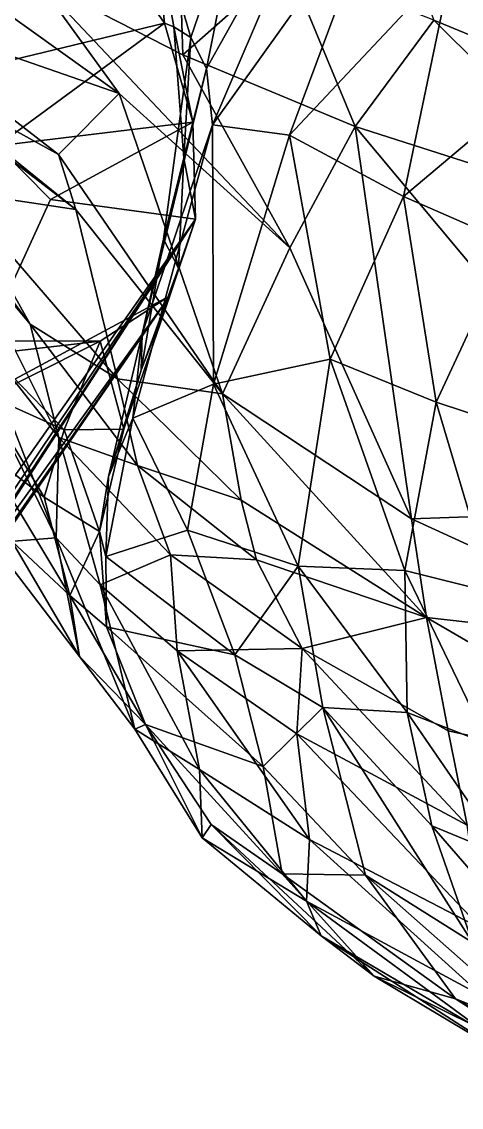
# Model space of a CAD drawing. Extents: x -1.56 to 1.56, y -5.64 to 3.99.
# Drawn here: x -0.572 to -0.321, y -3.531 to -2.913 of the extents above; entities that cross this region are included whole.
import ezdxf

# ---------------------------------------------------------------- set-up
doc = ezdxf.new("R2010")
doc.units = 0
doc.layers.add('MAMMOTH$LWO', color=1, linetype='CONTINUOUS')

msp = doc.modelspace()

# ---------------------------------------------------------------- linework, layer by layer
at = {"layer": 'MAMMOTH$LWO'}
for points in [[(-0.39226, -2.80687, 3.26353), (-0.46642, -2.93922, 3.27517), (-0.44577, -2.83521, 3.29836)], [(-0.46642, -2.93922, 3.27517), (-0.39226, -2.80687, 3.26353), (-0.46301, -2.97139, 3.25507)], [(-0.36677, -2.83686, 3.21962), (-0.46301, -2.97139, 3.25507), (-0.39226, -2.80687, 3.26353)], [(-0.62824, -2.94665, 3.16022), (-0.5754, -2.82471, 3.38572), (-0.52539, -2.86287, 3.3659)], [(-0.56298, -2.88894, 5.00931), (-0.47987, -2.93144, 5.05801), (-0.48305, -2.8356, 5.15471)], [(-0.44577, -2.83521, 3.29836), (-0.47535, -2.92167, 3.30705), (-0.49726, -2.84702, 3.3426)], [(-0.42047, -2.8789, 5.20882), (-0.48305, -2.8356, 5.15471), (-0.47987, -2.93144, 5.05801)], [(-0.47535, -2.92167, 3.30705), (-0.44577, -2.83521, 3.29836), (-0.46642, -2.93922, 3.27517)], [(-0.41912, -2.97728, 3.1842), (-0.46301, -2.97139, 3.25507), (-0.36677, -2.83686, 3.21962)], [(-0.32619, -2.87827, 3.13529), (-0.41912, -2.97728, 3.1842), (-0.36677, -2.83686, 3.21962)], [(-0.52539, -2.86287, 3.3659), (-0.49726, -2.84702, 3.3426), (-0.49033, -2.91343, 3.36316)], [(-0.49726, -2.84702, 3.3426), (-0.48514, -2.9155, 3.34247), (-0.49033, -2.91343, 3.36316)], [(-0.48514, -2.9155, 3.34247), (-0.49726, -2.84702, 3.3426), (-0.47535, -2.92167, 3.30705)], [(-0.19498, -2.85546, 3.1061), (-0.26869, -2.94035, 2.99019), (-0.32619, -2.87827, 3.13529)], [(-0.62824, -2.94665, 3.16022), (-0.52539, -2.86287, 3.3659), (-0.49033, -2.91343, 3.36316)], [(-0.33674, -2.91185, 5.22313), (-0.25675, -2.94481, 5.211), (-0.35291, -2.86949, 5.33964)], [(-0.25957, -2.89535, 5.33725), (-0.35291, -2.86949, 5.33964), (-0.25675, -2.94481, 5.211)], [(-0.66027, -2.90363, 4.74494), (-0.51619, -2.95361, 4.81497), (-0.61679, -2.88155, 4.89334)], [(-0.56298, -2.88894, 5.00931), (-0.61679, -2.88155, 4.89334), (-0.51619, -2.95361, 4.81497)], [(-0.47987, -2.93144, 5.05801), (-0.38169, -2.97231, 5.06382), (-0.42047, -2.8789, 5.20882)], [(-0.33674, -2.91185, 5.22313), (-0.42047, -2.8789, 5.20882), (-0.38169, -2.97231, 5.06382)], [(-0.32619, -2.87827, 3.13529), (-0.35407, -3.0122, 3.04556), (-0.41912, -2.97728, 3.1842)], [(-0.26869, -2.94035, 2.99019), (-0.35407, -3.0122, 3.04556), (-0.32619, -2.87827, 3.13529)], [(-0.51619, -2.95361, 4.81497), (-0.41893, -3.0414, 4.84448), (-0.56298, -2.88894, 5.00931)], [(-0.47987, -2.93144, 5.05801), (-0.56298, -2.88894, 5.00931), (-0.41893, -3.0414, 4.84448)], [(-0.64234, -2.93804, 4.67407), (-0.55075, -2.9883, 4.71021), (-0.66027, -2.90363, 4.74494)], [(-0.51619, -2.95361, 4.81497), (-0.66027, -2.90363, 4.74494), (-0.55075, -2.9883, 4.71021)], [(-0.38169, -2.97231, 5.06382), (-0.22545, -3.02235, 5.02179), (-0.33674, -2.91185, 5.22313)], [(-0.25675, -2.94481, 5.211), (-0.33674, -2.91185, 5.22313), (-0.22545, -3.02235, 5.02179)], [(-0.58578, -2.98342, 3.18885), (-0.62824, -2.94665, 3.16022), (-0.49033, -2.91343, 3.36316)], [(-0.58578, -2.98342, 3.18885), (-0.49033, -2.91343, 3.36316), (-0.47425, -2.96984, 3.37621)], [(-0.49033, -2.91343, 3.36316), (-0.48514, -2.9155, 3.34247), (-0.47425, -2.96984, 3.37621)], [(-0.48514, -2.9155, 3.34247), (-0.47927, -2.9903, 3.36668), (-0.47425, -2.96984, 3.37621)], [(-0.48514, -2.9155, 3.34247), (-0.47535, -2.92167, 3.30705), (-0.47927, -2.9903, 3.36668)], [(-0.47535, -2.92167, 3.30705), (-0.49095, -3.0366, 3.35577), (-0.47927, -2.9903, 3.36668)], [(-0.47535, -2.92167, 3.30705), (-0.46642, -2.93922, 3.27517), (-0.49095, -3.0366, 3.35577)], [(-0.41893, -3.0414, 4.84448), (-0.38169, -2.97231, 5.06382), (-0.47987, -2.93144, 5.05801)], [(-0.64234, -2.93804, 4.67407), (-0.63129, -2.95054, 4.61698), (-0.54102, -3.01962, 4.61916)], [(-0.55075, -2.9883, 4.71021), (-0.64234, -2.93804, 4.67407), (-0.54102, -3.01962, 4.61916)], [(-0.46642, -2.93922, 3.27517), (-0.50317, -3.09042, 3.361), (-0.49095, -3.0366, 3.35577)], [(-0.46642, -2.93922, 3.27517), (-0.46301, -2.97139, 3.25507), (-0.50317, -3.09042, 3.361)], [(-0.26869, -2.94035, 2.99019), (-0.29322, -3.03879, 2.87462), (-0.35407, -3.0122, 3.04556)], [(-0.63129, -2.95054, 4.61698), (-0.60942, -3.00938, 4.5353), (-0.54102, -3.01962, 4.61916)], [(-0.55075, -2.9883, 4.71021), (-0.45735, -3.12454, 4.60971), (-0.51619, -2.95361, 4.81497)], [(-0.41893, -3.0414, 4.84448), (-0.51619, -2.95361, 4.81497), (-0.45735, -3.12454, 4.60971)], [(-0.6502, -2.97442, 4.47275), (-0.60728, -3.03669, 4.37443), (-0.56705, -3.0849, 4.42225)], [(-0.56705, -3.0849, 4.42225), (-0.60942, -3.00938, 4.5353), (-0.6502, -2.97442, 4.47275)], [(-0.55539, -3.01391, 3.23441), (-0.58578, -2.98342, 3.18885), (-0.47425, -2.96984, 3.37621)], [(-0.55539, -3.01391, 3.23441), (-0.47425, -2.96984, 3.37621), (-0.47273, -3.02511, 3.40939)], [(-0.46243, -3.11906, 3.26978), (-0.50842, -3.13841, 3.38645), (-0.46301, -2.97139, 3.25507)], [(-0.46301, -2.97139, 3.25507), (-0.50842, -3.13841, 3.38645), (-0.50317, -3.09042, 3.361)], [(-0.47425, -2.96984, 3.37621), (-0.47927, -2.9903, 3.36668), (-0.47273, -3.02511, 3.40939)], [(-0.41912, -2.97728, 3.1842), (-0.46243, -3.11906, 3.26978), (-0.46301, -2.97139, 3.25507)], [(-0.38169, -2.97231, 5.06382), (-0.41893, -3.0414, 4.84448), (-0.34957, -3.19576, 4.57778)], [(-0.34957, -3.19576, 4.57778), (-0.19914, -3.19058, 4.67009), (-0.38169, -2.97231, 5.06382)], [(-0.22545, -3.02235, 5.02179), (-0.38169, -2.97231, 5.06382), (-0.19914, -3.19058, 4.67009)], [(-0.3958, -3.10496, 3.10792), (-0.46243, -3.11906, 3.26978), (-0.41912, -2.97728, 3.1842)], [(-0.35407, -3.0122, 3.04556), (-0.3958, -3.10496, 3.10792), (-0.41912, -2.97728, 3.1842)], [(-0.7227, -3.37958, 2.90826), (-0.58578, -2.98342, 3.18885), (-0.55539, -3.01391, 3.23441)], [(-0.55075, -2.9883, 4.71021), (-0.54102, -3.01962, 4.61916), (-0.45735, -3.12454, 4.60971)], [(-0.47927, -2.9903, 3.36668), (-0.49095, -3.0366, 3.35577), (-0.4824, -3.05308, 3.41549)], [(-0.47927, -2.9903, 3.36668), (-0.4824, -3.05308, 3.41549), (-0.47273, -3.02511, 3.40939)], [(-0.60942, -3.00938, 4.5353), (-0.56705, -3.0849, 4.42225), (-0.51722, -3.11614, 4.50419)], [(-0.51722, -3.11614, 4.50419), (-0.54102, -3.01962, 4.61916), (-0.60942, -3.00938, 4.5353)], [(-0.7227, -3.37958, 2.90826), (-0.55539, -3.01391, 3.23441), (-0.47273, -3.02511, 3.40939)], [(-0.33544, -3.12939, 2.9203), (-0.3958, -3.10496, 3.10792), (-0.35407, -3.0122, 3.04556)], [(-0.29322, -3.03879, 2.87462), (-0.33544, -3.12939, 2.9203), (-0.35407, -3.0122, 3.04556)], [(-0.54102, -3.01962, 4.61916), (-0.51722, -3.11614, 4.50419), (-0.45735, -3.12454, 4.60971)], [(-0.48732, -3.06875, 3.45848), (-0.7393, -3.43489, 2.99255), (-0.47273, -3.02511, 3.40939)], [(-0.47273, -3.02511, 3.40939), (-0.7393, -3.43489, 2.99255), (-0.73167, -3.42444, 2.96982)], [(-0.73167, -3.42444, 2.96982), (-0.72629, -3.41284, 2.94701), (-0.47273, -3.02511, 3.40939)], [(-0.47273, -3.02511, 3.40939), (-0.72629, -3.41284, 2.94701), (-0.72255, -3.39675, 2.92733)], [(-0.72255, -3.39675, 2.92733), (-0.7227, -3.37958, 2.90826), (-0.47273, -3.02511, 3.40939)], [(-0.47273, -3.02511, 3.40939), (-0.4824, -3.05308, 3.41549), (-0.48732, -3.06875, 3.45848)], [(-0.59751, -3.09012, 4.25993), (-0.55068, -3.14944, 4.29053), (-0.60728, -3.03669, 4.37443)], [(-0.56705, -3.0849, 4.42225), (-0.60728, -3.03669, 4.37443), (-0.55068, -3.14944, 4.29053)], [(-0.49095, -3.0366, 3.35577), (-0.5036, -3.1111, 3.43991), (-0.4824, -3.05308, 3.41549)], [(-0.49095, -3.0366, 3.35577), (-0.50317, -3.09042, 3.361), (-0.5036, -3.1111, 3.43991)], [(-0.45735, -3.12454, 4.60971), (-0.34957, -3.19576, 4.57778), (-0.41893, -3.0414, 4.84448)], [(-0.29322, -3.03879, 2.87462), (-0.28466, -3.146, 2.71501), (-0.33544, -3.12939, 2.9203)], [(-0.4824, -3.05308, 3.41549), (-0.5036, -3.1111, 3.43991), (-0.48732, -3.06875, 3.45848)], [(-0.48732, -3.06875, 3.45848), (-0.76698, -3.45673, 3.03462), (-0.75104, -3.44759, 3.01427)], [(-0.48732, -3.06875, 3.45848), (-0.65416, -3.15819, 3.3545), (-0.76698, -3.45673, 3.03462)], [(-0.75104, -3.44759, 3.01427), (-0.7393, -3.43489, 2.99255), (-0.48732, -3.06875, 3.45848)], [(-0.48732, -3.06875, 3.45848), (-0.52709, -3.09454, 3.51714), (-0.65416, -3.15819, 3.3545)], [(-0.48732, -3.06875, 3.45848), (-0.51355, -3.14467, 3.49472), (-0.52709, -3.09454, 3.51714)], [(-0.5036, -3.1111, 3.43991), (-0.51355, -3.14467, 3.49472), (-0.48732, -3.06875, 3.45848)], [(-0.56705, -3.0849, 4.42225), (-0.55068, -3.14944, 4.29053), (-0.5058, -3.16553, 4.39066)], [(-0.5058, -3.16553, 4.39066), (-0.51722, -3.11614, 4.50419), (-0.56705, -3.0849, 4.42225)], [(-0.59751, -3.09012, 4.25993), (-0.59571, -3.1183, 4.10195), (-0.55216, -3.20663, 4.0979)], [(-0.59751, -3.09012, 4.25993), (-0.55216, -3.20663, 4.0979), (-0.55068, -3.14944, 4.29053)], [(-0.50317, -3.09042, 3.361), (-0.52235, -3.17172, 3.47565), (-0.5036, -3.1111, 3.43991)], [(-0.50317, -3.09042, 3.361), (-0.50842, -3.13841, 3.38645), (-0.52235, -3.17172, 3.47565)], [(-0.65416, -3.15819, 3.3545), (-0.52709, -3.09454, 3.51714), (-0.57829, -3.09441, 3.56012)], [(-0.58976, -3.10183, 3.57914), (-0.57829, -3.09441, 3.56012), (-0.52709, -3.09454, 3.51714)], [(-0.52709, -3.09454, 3.51714), (-0.54762, -3.14521, 3.55765), (-0.58976, -3.10183, 3.57914)], [(-0.54762, -3.14521, 3.55765), (-0.52709, -3.09454, 3.51714), (-0.51355, -3.14467, 3.49472)], [(-0.59495, -3.12384, 3.61908), (-0.58976, -3.10183, 3.57914), (-0.54762, -3.14521, 3.55765)], [(-0.41415, -3.22278, 3.18293), (-0.46243, -3.11906, 3.26978), (-0.3958, -3.10496, 3.10792)], [(-0.3958, -3.10496, 3.10792), (-0.35327, -3.22525, 2.96774), (-0.41415, -3.22278, 3.18293)], [(-0.3958, -3.10496, 3.10792), (-0.33544, -3.12939, 2.9203), (-0.35327, -3.22525, 2.96774)], [(-0.5036, -3.1111, 3.43991), (-0.52235, -3.17172, 3.47565), (-0.51355, -3.14467, 3.49472)], [(-0.51722, -3.11614, 4.50419), (-0.5058, -3.16553, 4.39066), (-0.4466, -3.18522, 4.46296)], [(-0.4466, -3.18522, 4.46296), (-0.45735, -3.12454, 4.60971), (-0.51722, -3.11614, 4.50419)], [(-0.59571, -3.1183, 4.10195), (-0.5885, -3.20949, 3.95625), (-0.55216, -3.20663, 4.0979)], [(-0.46243, -3.11906, 3.26978), (-0.47732, -3.20231, 3.34321), (-0.50842, -3.13841, 3.38645)], [(-0.46243, -3.11906, 3.26978), (-0.41415, -3.22278, 3.18293), (-0.47732, -3.20231, 3.34321)], [(-0.54762, -3.14521, 3.55765), (-0.55905, -3.18357, 3.60538), (-0.59495, -3.12384, 3.61908)], [(-0.59466, -3.15601, 3.68529), (-0.59495, -3.12384, 3.61908), (-0.55905, -3.18357, 3.60538)], [(-0.34957, -3.19576, 4.57778), (-0.45735, -3.12454, 4.60971), (-0.34096, -3.25204, 4.43058)], [(-0.45735, -3.12454, 4.60971), (-0.4466, -3.18522, 4.46296), (-0.34096, -3.25204, 4.43058)], [(-0.33544, -3.12939, 2.9203), (-0.30317, -3.23781, 2.7515), (-0.35327, -3.22525, 2.96774)], [(-0.28466, -3.146, 2.71501), (-0.30317, -3.23781, 2.7515), (-0.33544, -3.12939, 2.9203)], [(-0.47732, -3.20231, 3.34321), (-0.52378, -3.21721, 3.49114), (-0.50842, -3.13841, 3.38645)], [(-0.50842, -3.13841, 3.38645), (-0.52378, -3.21721, 3.49114), (-0.52235, -3.17172, 3.47565)], [(-0.55905, -3.18357, 3.60538), (-0.54762, -3.14521, 3.55765), (-0.52738, -3.20305, 3.52955)], [(-0.51355, -3.14467, 3.49472), (-0.52738, -3.20305, 3.52955), (-0.54762, -3.14521, 3.55765)], [(-0.52235, -3.17172, 3.47565), (-0.52738, -3.20305, 3.52955), (-0.51355, -3.14467, 3.49472)], [(-0.52699, -3.2334, 4.13532), (-0.55068, -3.14944, 4.29053), (-0.55216, -3.20663, 4.0979)], [(-0.55068, -3.14944, 4.29053), (-0.52699, -3.2334, 4.13532), (-0.48688, -3.21639, 4.2792)], [(-0.48688, -3.21639, 4.2792), (-0.5058, -3.16553, 4.39066), (-0.55068, -3.14944, 4.29053)], [(-0.55905, -3.18357, 3.60538), (-0.54442, -3.2395, 3.69927), (-0.59466, -3.15601, 3.68529)], [(-0.57737, -3.20858, 3.80124), (-0.59466, -3.15601, 3.68529), (-0.54442, -3.2395, 3.69927)], [(-0.5058, -3.16553, 4.39066), (-0.48688, -3.21639, 4.2792), (-0.43785, -3.21917, 4.3761)], [(-0.43785, -3.21917, 4.3761), (-0.4466, -3.18522, 4.46296), (-0.5058, -3.16553, 4.39066)], [(-0.52235, -3.17172, 3.47565), (-0.52378, -3.21721, 3.49114), (-0.52738, -3.20305, 3.52955)], [(-0.54442, -3.2395, 3.69927), (-0.55905, -3.18357, 3.60538), (-0.52738, -3.20305, 3.52955)], [(-0.4466, -3.18522, 4.46296), (-0.43785, -3.21917, 4.3761), (-0.34096, -3.25204, 4.43058)], [(-0.19914, -3.19058, 4.67009), (-0.34957, -3.19576, 4.57778), (-0.18945, -3.26916, 4.4832)], [(-0.34096, -3.25204, 4.43058), (-0.18945, -3.26916, 4.4832), (-0.34957, -3.19576, 4.57778)], [(-0.5234, -3.25738, 3.57519), (-0.54442, -3.2395, 3.69927), (-0.52738, -3.20305, 3.52955)], [(-0.52378, -3.21721, 3.49114), (-0.5234, -3.25738, 3.57519), (-0.52738, -3.20305, 3.52955)], [(-0.47732, -3.20231, 3.34321), (-0.4503, -3.27325, 3.41261), (-0.52378, -3.21721, 3.49114)], [(-0.47732, -3.20231, 3.34321), (-0.41415, -3.22278, 3.18293), (-0.4503, -3.27325, 3.41261)], [(-0.55216, -3.20663, 4.0979), (-0.5885, -3.20949, 3.95625), (-0.53892, -3.27432, 3.92427)], [(-0.57737, -3.20858, 3.80124), (-0.53892, -3.27432, 3.92427), (-0.5885, -3.20949, 3.95625)], [(-0.54442, -3.2395, 3.69927), (-0.53892, -3.27432, 3.92427), (-0.57737, -3.20858, 3.80124)], [(-0.52699, -3.2334, 4.13532), (-0.55216, -3.20663, 4.0979), (-0.50722, -3.31574, 3.99072)], [(-0.55216, -3.20663, 4.0979), (-0.53892, -3.27432, 3.92427), (-0.50722, -3.31574, 3.99072)], [(-0.48309, -3.27113, 4.15104), (-0.48688, -3.21639, 4.2792), (-0.52699, -3.2334, 4.13532)], [(-0.4503, -3.27325, 3.41261), (-0.5234, -3.25738, 3.57519), (-0.52378, -3.21721, 3.49114)], [(-0.48688, -3.21639, 4.2792), (-0.48309, -3.27113, 4.15104), (-0.41195, -3.26967, 4.28028)], [(-0.41195, -3.26967, 4.28028), (-0.43785, -3.21917, 4.3761), (-0.48688, -3.21639, 4.2792)], [(-0.43785, -3.21917, 4.3761), (-0.41195, -3.26967, 4.28028), (-0.34096, -3.25204, 4.43058)], [(-0.41415, -3.22278, 3.18293), (-0.39999, -3.30336, 3.24162), (-0.4503, -3.27325, 3.41261)], [(-0.41415, -3.22278, 3.18293), (-0.35197, -3.30623, 3.01083), (-0.39999, -3.30336, 3.24162)], [(-0.41415, -3.22278, 3.18293), (-0.35327, -3.22525, 2.96774), (-0.35197, -3.30623, 3.01083)], [(-0.30317, -3.23781, 2.7515), (-0.30562, -3.32424, 2.78074), (-0.35327, -3.22525, 2.96774)], [(-0.35327, -3.22525, 2.96774), (-0.30562, -3.32424, 2.78074), (-0.35197, -3.30623, 3.01083)], [(-0.48309, -3.27113, 4.15104), (-0.52699, -3.2334, 4.13532), (-0.47034, -3.33859, 4.02555)], [(-0.52699, -3.2334, 4.13532), (-0.50722, -3.31574, 3.99072), (-0.47034, -3.33859, 4.02555)], [(-0.54442, -3.2395, 3.69927), (-0.5234, -3.25738, 3.57519), (-0.50129, -3.31305, 3.66299)], [(-0.53892, -3.27432, 3.92427), (-0.54442, -3.2395, 3.69927), (-0.50129, -3.31305, 3.66299)], [(-0.32866, -3.31658, 4.27854), (-0.34096, -3.25204, 4.43058), (-0.41195, -3.26967, 4.28028)], [(-0.16976, -3.35138, 4.28142), (-0.34096, -3.25204, 4.43058), (-0.32866, -3.31658, 4.27854)], [(-0.18945, -3.26916, 4.4832), (-0.34096, -3.25204, 4.43058), (-0.16976, -3.35138, 4.28142)], [(-0.4503, -3.27325, 3.41261), (-0.43412, -3.33701, 3.46761), (-0.5234, -3.25738, 3.57519)], [(-0.50129, -3.31305, 3.66299), (-0.5234, -3.25738, 3.57519), (-0.43412, -3.33701, 3.46761)], [(-0.41487, -3.31841, 4.17067), (-0.41195, -3.26967, 4.28028), (-0.48309, -3.27113, 4.15104)], [(-0.41487, -3.31841, 4.17067), (-0.48309, -3.27113, 4.15104), (-0.40771, -3.37851, 4.05409)], [(-0.48309, -3.27113, 4.15104), (-0.47034, -3.33859, 4.02555), (-0.40771, -3.37851, 4.05409)], [(-0.41195, -3.26967, 4.28028), (-0.41487, -3.31841, 4.17067), (-0.31773, -3.37045, 4.18434)], [(-0.32866, -3.31658, 4.27854), (-0.41195, -3.26967, 4.28028), (-0.31773, -3.37045, 4.18434)], [(-0.50722, -3.31574, 3.99072), (-0.53892, -3.27432, 3.92427), (-0.50129, -3.31305, 3.66299)], [(-0.4503, -3.27325, 3.41261), (-0.39999, -3.30336, 3.24162), (-0.43412, -3.33701, 3.46761)], [(-0.39999, -3.30336, 3.24162), (-0.37571, -3.39888, 3.30197), (-0.43412, -3.33701, 3.46761)], [(-0.39999, -3.30336, 3.24162), (-0.35197, -3.30623, 3.01083), (-0.33797, -3.37071, 3.04147)], [(-0.37571, -3.39888, 3.30197), (-0.39999, -3.30336, 3.24162), (-0.3147, -3.43712, 3.07006)], [(-0.39999, -3.30336, 3.24162), (-0.33797, -3.37071, 3.04147), (-0.3147, -3.43712, 3.07006)], [(-0.30562, -3.32424, 2.78074), (-0.29545, -3.38822, 2.8023), (-0.35197, -3.30623, 3.01083)], [(-0.29545, -3.38822, 2.8023), (-0.33797, -3.37071, 3.04147), (-0.35197, -3.30623, 3.01083)], [(-0.50722, -3.31574, 3.99072), (-0.50129, -3.31305, 3.66299), (-0.46886, -3.37754, 3.86441)], [(-0.43412, -3.33701, 3.46761), (-0.4232, -3.39806, 3.52511), (-0.50129, -3.31305, 3.66299)], [(-0.46385, -3.36995, 3.72173), (-0.50129, -3.31305, 3.66299), (-0.4232, -3.39806, 3.52511)], [(-0.46886, -3.37754, 3.86441), (-0.50129, -3.31305, 3.66299), (-0.46385, -3.36995, 3.72173)], [(-0.47034, -3.33859, 4.02555), (-0.50722, -3.31574, 3.99072), (-0.46886, -3.37754, 3.86441)], [(-0.31773, -3.37045, 4.18434), (-0.41487, -3.31841, 4.17067), (-0.30924, -3.42967, 4.07687)], [(-0.41487, -3.31841, 4.17067), (-0.40771, -3.37851, 4.05409), (-0.30924, -3.42967, 4.07687)], [(-0.32866, -3.31658, 4.27854), (-0.31773, -3.37045, 4.18434), (-0.16976, -3.35138, 4.28142)], [(-0.40771, -3.37851, 4.05409), (-0.47034, -3.33859, 4.02555), (-0.40942, -3.41363, 3.93013)], [(-0.47034, -3.33859, 4.02555), (-0.46886, -3.37754, 3.86441), (-0.40942, -3.41363, 3.93013)], [(-0.43412, -3.33701, 3.46761), (-0.37571, -3.39888, 3.30197), (-0.4232, -3.39806, 3.52511)], [(-0.46886, -3.37754, 3.86441), (-0.46385, -3.36995, 3.72173), (-0.40098, -3.43333, 3.7879)], [(-0.4232, -3.39806, 3.52511), (-0.37077, -3.45646, 3.58096), (-0.46385, -3.36995, 3.72173)], [(-0.40098, -3.43333, 3.7879), (-0.46385, -3.36995, 3.72173), (-0.37077, -3.45646, 3.58096)], [(-0.33797, -3.37071, 3.04147), (-0.27049, -3.44844, 2.81954), (-0.3147, -3.43712, 3.07006)], [(-0.29545, -3.38822, 2.8023), (-0.27049, -3.44844, 2.81954), (-0.33797, -3.37071, 3.04147)], [(-0.40942, -3.41363, 3.93013), (-0.46886, -3.37754, 3.86441), (-0.40098, -3.43333, 3.7879)], [(-0.40771, -3.37851, 4.05409), (-0.40942, -3.41363, 3.93013), (-0.30849, -3.46811, 3.96109)], [(-0.30924, -3.42967, 4.07687), (-0.40771, -3.37851, 4.05409), (-0.30849, -3.46811, 3.96109)], [(-0.37571, -3.39888, 3.30197), (-0.32445, -3.4692, 3.35143), (-0.4232, -3.39806, 3.52511)], [(-0.37077, -3.45646, 3.58096), (-0.4232, -3.39806, 3.52511), (-0.32445, -3.4692, 3.35143)], [(-0.37571, -3.39888, 3.30197), (-0.3147, -3.43712, 3.07006), (-0.27275, -3.48977, 3.09765)], [(-0.32445, -3.4692, 3.35143), (-0.37571, -3.39888, 3.30197), (-0.27275, -3.48977, 3.09765)], [(-0.30849, -3.46811, 3.96109), (-0.40942, -3.41363, 3.93013), (-0.30733, -3.48853, 3.82737)], [(-0.40942, -3.41363, 3.93013), (-0.40098, -3.43333, 3.7879), (-0.30733, -3.48853, 3.82737)], [(-0.37077, -3.45646, 3.58096), (-0.29055, -3.50427, 3.62385), (-0.40098, -3.43333, 3.7879)], [(-0.30733, -3.48853, 3.82737), (-0.40098, -3.43333, 3.7879), (-0.29055, -3.50427, 3.62385)], [(-0.32445, -3.4692, 3.35143), (-0.25522, -3.51363, 3.38085), (-0.37077, -3.45646, 3.58096)], [(-0.29055, -3.50427, 3.62385), (-0.37077, -3.45646, 3.58096), (-0.25522, -3.51363, 3.38085)], [(-0.21026, -3.53108, 3.11682), (-0.32445, -3.4692, 3.35143), (-0.27275, -3.48977, 3.09765)], [(-0.25522, -3.51363, 3.38085), (-0.32445, -3.4692, 3.35143), (-0.21026, -3.53108, 3.11682)]]:
    msp.add_3dface(points, dxfattribs=at)

doc.saveas('drawing.dxf')
